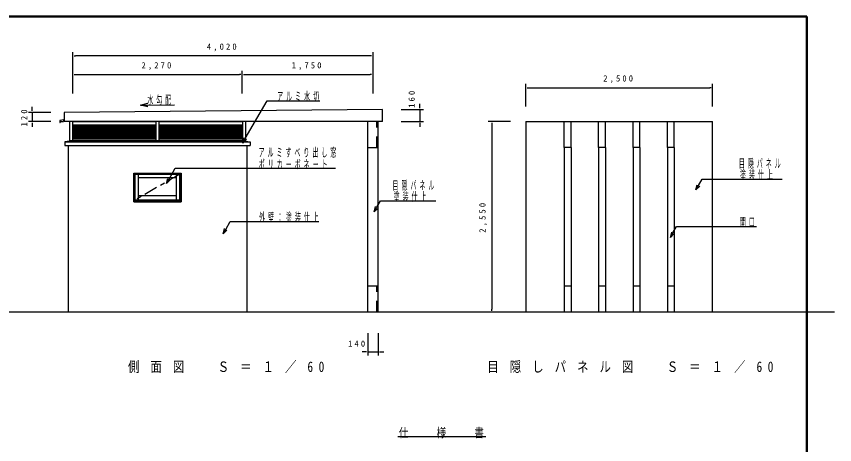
# Model space of a CAD drawing. Units: millimetres on the paper, enlarged 30 times, with parts at other scales. Extents: x -11550 to 187, y -62370 to 8010.
# Drawn here: x -5289 to 187, y 5147 to 8010 of the extents above; entities that cross this region are included whole.
import ezdxf

# ---------------------------------------------------------------- set-up
doc = ezdxf.new("R2010")
doc.units = ezdxf.units.MM
doc.header["$LTSCALE"] = 30
doc.linetypes.add('USER1', pattern=[4.5, 2.5, -2])
doc.linetypes.add('USER2', pattern=[6, 3, -1, 1, -1])
doc.layers.add('layer1', color=4, linetype='Continuous', lineweight=25)
doc.styles.add('ＭＳ ゴシック', font='')
doc.styles.get('ＭＳ ゴシック').set_extended_font_data('MS Gothic')

msp = doc.modelspace()

# ---------------------------------------------------------------- linework, layer by layer
at = {"layer": 'layer1', "color": 7, "lineweight": 50}
for p, q in [((0, 8010), (-11550, 8010)), ((0, 0), (0, 8010))]:
    msp.add_line(p, q, dxfattribs=at)
at = {"layer": 'layer1'}
for p, q in [((-4912.44, 7620.38), (-4912.44, 7770.38)), ((-4903.07, 7745.38), (-4893.69, 7745.38)), ((-2921.19, 7745.38), (-4893.69, 7745.38)), ((-2911.82, 7745.38), (-2921.19, 7745.38)), ((-2902.44, 7620.38), (-2902.44, 7770.38)), ((-4912.44, 7495.38), (-4912.44, 7645.38)), ((-4903.07, 7620.38), (-4893.69, 7620.38)), ((-4893.69, 7620.38), (-3796.19, 7620.38)), ((-3786.82, 7620.38), (-3796.19, 7620.38)), ((-3777.44, 7495.38), (-3777.44, 7645.38)), ((-3777.44, 7495.38), (-3777.44, 7645.38)), ((-3768.07, 7620.38), (-3758.69, 7620.38)), ((-3758.69, 7620.38), (-2921.19, 7620.38)), ((-2911.82, 7620.38), (-2921.19, 7620.38)), ((-2902.44, 7495.38), (-2902.44, 7645.38)), ((-1879.87, 7407.88), (-1879.87, 7557.88)), ((-629.87, 7407.88), (-629.87, 7557.88)), ((-1870.5, 7532.88), (-1861.12, 7532.88)), ((-1861.12, 7532.88), (-648.62, 7532.88)), ((-639.25, 7532.88), (-648.62, 7532.88)), ((-5183.44, 7386.72), (-5183.44, 7405.47)), ((-4458.09, 7416.61), (-4410.72, 7429.81)), ((-4458.09, 7416.61), (-4410.59, 7417.08)), ((-4410.47, 7404.35), (-4458.09, 7416.61)), ((-4410.59, 7417.08), (-4231.8, 7418.87)), ((-3757.17, 7193.58), (-3611.39, 7446.08)), ((-3611.39, 7446.08), (-3530.88, 7446.08)), ((-3530.88, 7446.08), (-3257.88, 7446.08)), ((-2589.94, 7406.63), (-2589.94, 7425.38)), ((-2589.94, 7397.25), (-2589.94, 7406.63)), ((-5058.44, 7367.97), (-5208.44, 7367.97)), ((-5183.44, 7377.35), (-5183.44, 7386.72)), ((-5183.44, 7367.97), (-5183.44, 7307.88)), ((-2714.94, 7387.88), (-2564.94, 7387.88)), ((-2589.94, 7387.88), (-2589.94, 7307.88)), ((-5058.44, 7307.88), (-5208.44, 7307.88)), ((-5183.44, 7298.5), (-5183.44, 7289.13)), ((-5183.44, 7289.13), (-5183.44, 7270.38)), ((-2714.94, 7307.88), (-2564.94, 7307.88)), ((-2589.94, 7298.5), (-2589.94, 7289.13)), ((-2589.94, 7289.13), (-2589.94, 7270.38)), ((-1982.74, 7307.88), (-2132.74, 7307.88)), ((-2107.74, 7298.5), (-2107.74, 7289.13)), ((-2107.74, 7289.13), (-2107.74, 6051.63)), ((-4354.94, 7279.88), (-4913.44, 7279.88)), ((-4354.94, 7272.88), (-4913.44, 7272.88)), ((-4354.94, 7265.88), (-4913.44, 7265.88)), ((-4354.94, 7258.88), (-4913.44, 7258.88)), ((-4354.94, 7251.88), (-4913.44, 7251.88)), ((-4354.94, 7244.88), (-4913.44, 7244.88)), ((-4354.94, 7237.88), (-4913.44, 7237.88)), ((-4354.94, 7230.88), (-4913.44, 7230.88)), ((-3776.44, 7279.88), (-4334.94, 7279.88)), ((-3776.44, 7272.88), (-4334.94, 7272.88)), ((-3776.44, 7265.88), (-4334.94, 7265.88)), ((-3776.44, 7258.88), (-4334.94, 7258.88)), ((-3776.44, 7251.88), (-4334.94, 7251.88)), ((-3776.44, 7244.88), (-4334.94, 7244.88)), ((-3776.44, 7237.88), (-4334.94, 7237.88)), ((-3776.44, 7230.88), (-4334.94, 7230.88)), ((-4354.94, 7223.88), (-4913.44, 7223.88)), ((-4354.94, 7216.88), (-4913.44, 7216.88)), ((-4354.94, 7209.88), (-4913.44, 7209.88)), ((-4354.94, 7202.88), (-4913.44, 7202.88)), ((-4354.94, 7195.88), (-4913.44, 7195.88)), ((-4354.94, 7188.88), (-4913.44, 7188.88)), ((-3776.44, 7223.88), (-4334.94, 7223.88)), ((-3776.44, 7216.88), (-4334.94, 7216.88)), ((-3776.44, 7209.88), (-4334.94, 7209.88)), ((-3776.44, 7202.88), (-4334.94, 7202.88)), ((-3776.44, 7195.88), (-4334.94, 7195.88)), ((-3776.44, 7188.88), (-4334.94, 7188.88)), ((-3774.67, 7163.27), (-3765.29, 7198.27)), ((-3774.67, 7163.27), (-3757.17, 7193.58)), ((-3749.05, 7188.89), (-3774.67, 7163.27)), ((-4267.1, 6922.18), (-4225.57, 6994.13)), ((-4225.57, 6994.13), (-3655.12, 6994.13)), ((-3655.12, 6994.13), (-3153.49, 6994.13)), ((-4284.6, 6891.87), (-4275.23, 6926.87)), ((-4284.6, 6891.87), (-4267.1, 6922.18)), ((-4258.98, 6917.49), (-4284.6, 6891.87)), ((-724.32, 6879.79), (-699.9, 6922.09)), ((-699.9, 6922.09), (-435.72, 6922.09)), ((-435.72, 6922.09), (-164.95, 6922.09)), ((-741.82, 6849.48), (-732.45, 6884.48)), ((-741.82, 6849.48), (-724.32, 6879.79)), ((-716.2, 6875.1), (-741.82, 6849.48)), ((-2894.09, 6703.02), (-2884.71, 6738.02)), ((-2876.59, 6733.33), (-2852.16, 6775.63)), ((-2852.16, 6775.63), (-2753.83, 6775.63)), ((-2753.83, 6775.63), (-2483.06, 6775.63)), ((-2894.09, 6703.02), (-2876.59, 6733.33)), ((-2868.47, 6728.64), (-2894.09, 6703.02)), ((-3888.42, 6585.99), (-3858.67, 6637.51)), ((-3858.67, 6637.51), (-3655.12, 6637.51)), ((-3655.12, 6637.51), (-3264.83, 6637.51)), ((-3905.92, 6555.68), (-3896.54, 6590.68)), ((-3905.92, 6555.68), (-3888.42, 6585.99)), ((-3880.3, 6581.3), (-3905.92, 6555.68)), ((-895.03, 6562.3), (-870.61, 6604.6)), ((-870.61, 6604.6), (-434.83, 6604.6)), ((-434.83, 6604.6), (-336.22, 6604.6)), ((-912.53, 6531.99), (-903.15, 6566.99)), ((-912.53, 6531.99), (-895.03, 6562.3)), ((-886.91, 6557.61), (-912.53, 6531.99)), ((-1982.74, 6032.88), (-2132.74, 6032.88)), ((-2107.74, 6042.25), (-2107.74, 6051.63)), ((-2937.44, 5892.88), (-2937.44, 5742.88)), ((-2867.44, 5892.88), (-2867.44, 5742.88)), ((-2956.19, 5767.88), (-2974.94, 5767.88)), ((-2946.82, 5767.88), (-2956.19, 5767.88)), ((-2937.44, 5767.88), (-2867.44, 5767.88)), ((-2858.07, 5767.88), (-2848.69, 5767.88)), ((-2848.69, 5767.88), (-2829.94, 5767.88)), ((-2737.39, 5201.22), (-2146.91, 5201.22))]:
    msp.add_line(p, q, dxfattribs=at)
at = {"layer": 'layer1', "color": 20}
for p, q in [((-2839.94, 7387.88), (-4969.94, 7367.88)), ((-4969.94, 7367.88), (-4969.94, 7307.88)), ((-2839.94, 7307.88), (-2839.94, 7387.88)), ((-2839.94, 7307.88), (-4969.94, 7307.88)), ((-2937.44, 6032.88), (-2937.44, 7307.88)), ((-2867.44, 6032.88), (-2867.44, 7307.88)), ((-1879.87, 7307.88), (-1879.87, 6032.88)), ((-1879.87, 7307.88), (-629.87, 7307.88)), ((-629.87, 6032.88), (-629.87, 7307.88)), ((-4942.44, 7146.13), (-4942.44, 6032.88)), ((-3747.44, 7146.13), (-3747.44, 6032.88)), ((-1622.37, 7132.88), (-1622.37, 6207.88)), ((-1579.87, 7132.88), (-1622.37, 7132.88)), ((-1577.37, 7132.88), (-1619.87, 7132.88)), ((-1579.87, 7132.88), (-1619.87, 7132.88)), ((-1577.37, 7132.88), (-1577.37, 6207.88)), ((-1392.37, 7132.88), (-1392.37, 6207.88)), ((-1349.87, 7132.88), (-1392.37, 7132.88)), ((-1347.37, 7132.88), (-1389.87, 7132.88)), ((-1349.87, 7132.88), (-1389.87, 7132.88)), ((-1347.37, 7132.88), (-1347.37, 6207.88)), ((-1162.37, 7132.88), (-1162.37, 6207.88)), ((-1119.87, 7132.88), (-1162.37, 7132.88)), ((-1117.37, 7132.88), (-1159.87, 7132.88)), ((-1119.87, 7132.88), (-1159.87, 7132.88)), ((-1117.37, 7132.88), (-1117.37, 6207.88)), ((-932.37, 7132.88), (-932.37, 6207.88)), ((-889.87, 7132.88), (-932.37, 7132.88)), ((-887.37, 7132.88), (-929.87, 7132.88)), ((-889.87, 7132.88), (-929.87, 7132.88)), ((-887.37, 7132.88), (-887.37, 6207.88)), ((-1622.37, 6207.88), (-1579.87, 6207.88)), ((-1619.87, 6207.88), (-1577.37, 6207.88)), ((-1619.87, 6207.88), (-1579.87, 6207.88)), ((-1392.37, 6207.88), (-1349.87, 6207.88)), ((-1389.87, 6207.88), (-1347.37, 6207.88)), ((-1389.87, 6207.88), (-1349.87, 6207.88)), ((-1162.37, 6207.88), (-1119.87, 6207.88)), ((-1159.87, 6207.88), (-1117.37, 6207.88)), ((-1159.87, 6207.88), (-1119.87, 6207.88)), ((-932.37, 6207.88), (-889.87, 6207.88)), ((-929.87, 6207.88), (-887.37, 6207.88)), ((-929.87, 6207.88), (-889.87, 6207.88)), ((186.99, 6032.88), (-11404.71, 6032.88))]:
    msp.add_line(p, q, dxfattribs=at)
at = {"layer": 'layer1', "color": 3}
for p, q in [((-4970.94, 7317.88), (-4999.44, 7313.88)), ((-4999.44, 7313.88), (-4999.44, 7301.38)), ((-4999.44, 7301.38), (-4996.94, 7301.38)), ((-4996.94, 7307.63), (-4974.44, 7307.63)), ((-4996.94, 7307.63), (-4996.94, 7301.38)), ((-4974.44, 7317.39), (-4974.44, 7307.63)), ((-4969.94, 7317.01), (-4974.44, 7316.38)), ((-4970.94, 7322.88), (-4970.94, 7317.88)), ((-4970.94, 7322.88), (-4969.94, 7322.88)), ((-4969.94, 7322.88), (-4969.94, 7317.01)), ((-4933.44, 7307.88), (-4933.44, 7180.38)), ((-4913.44, 7307.88), (-4913.44, 7180.38)), ((-4354.94, 7305.38), (-4913.44, 7305.38)), ((-4354.94, 7307.88), (-4354.94, 7180.38)), ((-4334.94, 7307.88), (-4334.94, 7180.38)), ((-3776.44, 7305.38), (-4334.94, 7305.38)), ((-3776.44, 7307.88), (-3776.44, 7180.38)), ((-3756.44, 7307.88), (-3756.44, 7180.38)), ((-1622.37, 7132.88), (-1622.37, 7307.88)), ((-1577.37, 7132.88), (-1577.37, 7307.88)), ((-1392.37, 7132.88), (-1392.37, 7307.88)), ((-1347.37, 7132.88), (-1347.37, 7307.88)), ((-1162.37, 7132.88), (-1162.37, 7307.88)), ((-1117.37, 7132.88), (-1117.37, 7307.88)), ((-932.37, 7132.88), (-932.37, 7307.88)), ((-887.37, 7132.88), (-887.37, 7307.88)), ((-4354.94, 7282.88), (-4913.44, 7282.88)), ((-3776.44, 7282.88), (-4334.94, 7282.88)), ((-4933.94, 7175.38), (-4964.94, 7171.13)), ((-4933.94, 7180.38), (-3755.94, 7180.38)), ((-4933.94, 7180.38), (-4933.94, 7175.38)), ((-4933.94, 7175.38), (-3755.94, 7175.38)), ((-3755.94, 7180.38), (-3755.94, 7175.38)), ((-3755.94, 7175.38), (-3724.94, 7171.13)), ((-4964.94, 7171.13), (-3724.94, 7171.13)), ((-4964.94, 7171.13), (-4964.94, 7146.13)), ((-4964.94, 7146.13), (-3724.94, 7146.13)), ((-3724.94, 7171.13), (-3724.94, 7146.13)), ((-4502.44, 6961.38), (-4187.44, 6961.38)), ((-4502.44, 6769.38), (-4502.44, 6961.38)), ((-4498.94, 6769.38), (-4498.94, 6961.38)), ((-4498.94, 6955.84), (-4190.94, 6955.84)), ((-4190.94, 6961.38), (-4190.94, 6769.38)), ((-4187.44, 6961.38), (-4187.44, 6769.38)), ((-4495.19, 6954.38), (-4194.69, 6954.38)), ((-4495.19, 6782.13), (-4495.19, 6954.38)), ((-4471.44, 6782.13), (-4471.44, 6954.38)), ((-4218.44, 6930.88), (-4471.44, 6930.88)), ((-4218.44, 6782.13), (-4218.44, 6954.38)), ((-4194.69, 6782.13), (-4194.69, 6954.38)), ((-4218.44, 6810.63), (-4471.44, 6810.63)), ((-4502.44, 6769.38), (-4187.44, 6769.38)), ((-4498.94, 6775.13), (-4190.94, 6775.13)), ((-4194.69, 6782.13), (-4495.19, 6782.13)), ((-1622.37, 6207.88), (-1622.37, 6032.88)), ((-1577.37, 6207.88), (-1577.37, 6032.88)), ((-1392.37, 6207.88), (-1392.37, 6032.88)), ((-1347.37, 6207.88), (-1347.37, 6032.88)), ((-1162.37, 6207.88), (-1162.37, 6032.88)), ((-1117.37, 6207.88), (-1117.37, 6032.88)), ((-932.37, 6207.88), (-932.37, 6032.88)), ((-887.37, 6207.88), (-887.37, 6032.88))]:
    msp.add_line(p, q, dxfattribs=at)
at = {"layer": 'layer1', "color": 2, "linetype": 'USER1'}
for p, q in [((-2877.44, 7132.88), (-2877.44, 7307.88)), ((-2937.44, 7132.88), (-2867.44, 7132.88)), ((-2937.44, 6207.88), (-2867.44, 6207.88)), ((-2877.44, 6032.88), (-2877.44, 6207.88))]:
    msp.add_line(p, q, dxfattribs=at)
at = {"layer": 'layer1', "linetype": 'USER2'}
msp.add_line((-4194.69, 6954.38), (-4495.19, 6782.13), dxfattribs=at)

# ---------------------------------------------------------------- texts
at = {"layer": 'layer1', "color": 3, "char_height": 41.88, "attachment_point": 5, "style": 'ＭＳ ゴシック'}
for s, insert in [('\\T1.5;4,020', (-3907.44, 7802.57)), ('\\T1.5;2,270', (-4344.94, 7677.57)), ('\\T1.5;1,750', (-3339.94, 7677.57)), ('\\T1.5;2,500', (-1254.87, 7590.07)), ('\\T1.5;140', (-3004.91, 5821.44))]:
    msp.add_mtext(s, dxfattribs=dict(at, insert=insert))
at = {"layer": 'layer1', "color": 2, "char_height": 57.18, "attachment_point": 7, "style": 'ＭＳ ゴシック'}
for s, insert in [('\\T1.5;\\W0.5;アルミ水切', (-3543.95, 7440.27)), ('\\T1.5;\\W0.5;水勾配', (-4413.4, 7415.93)), ('\\T1.5;\\W0.5;アルミすべり出し窓', (-3668.19, 7065.02)), ('\\T1.5;\\W0.5;ポリカーボネート', (-3667.1, 6988.34)), ('\\T1.5;\\W0.5;目隠パネル', (-454.13, 6991.43)), ('\\T1.5;\\W0.5;塗装仕上', (-446.34, 6915.84)), ('\\T1.5;\\W0.5;目隠パネル', (-2772.24, 6844.97)), ('\\T1.5;\\W0.5;塗装仕上', (-2764.45, 6769.38)), ('\\T1.5;\\W0.5;外壁：塗装仕上', (-3665.3, 6631.67)), ('\\T1.5;\\W0.5;開口', (-447.46, 6598.78))]:
    msp.add_mtext(s, dxfattribs=dict(at, insert=insert))
at = {"layer": 'layer1', "color": 3, "char_height": 41.88, "attachment_point": 5, "rotation": 90, "style": 'ＭＳ ゴシック'}
for s, insert in [('\\T1.5;160', (-2643.51, 7462.75)), ('\\T1.5;120', (-5237.01, 7337.93)), ('\\T1.5;2,550', (-2164.93, 6670.38))]:
    msp.add_mtext(s, dxfattribs=dict(at, insert=insert))
at = {"layer": 'layer1', "color": 6, "attachment_point": 7, "style": 'ＭＳ ゴシック'}
for s, insert, char_height in [('\\T1.97;\\W0.8;側面図\u3000Ｓ＝１／60', (-4542.2, 5624.5), 69.83), ('\\T1.97;\\W0.8;目隠しパネル図\u3000Ｓ＝１／60', (-2137.19, 5624.5), 69.83), ('\\T1.97;\\W0.75;仕\u3000様\u3000書', (-2729.63, 5188.86), 61.09)]:
    msp.add_mtext(s, dxfattribs=dict(at, insert=insert, char_height=char_height))

doc.saveas('drawing.dxf')
